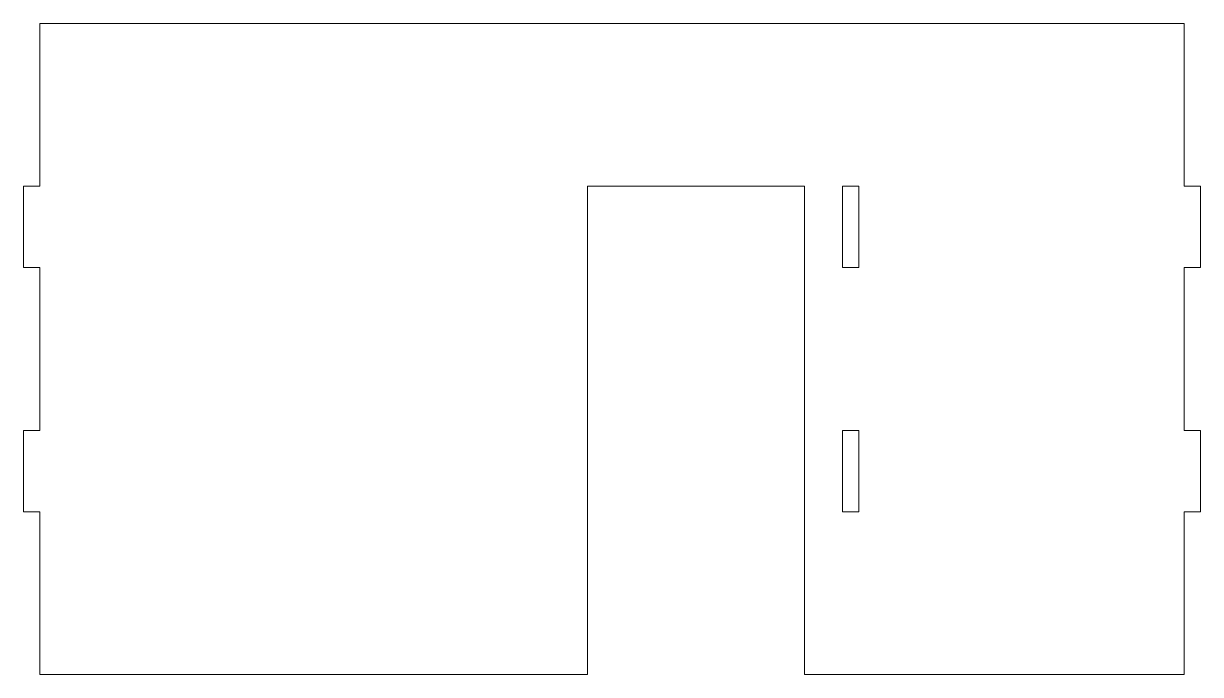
# Model space of a CAD drawing. Header units: millimetres. Extents: x -108 to 109, y 0 to 120.
import ezdxf

# ---------------------------------------------------------------- set-up
doc = ezdxf.new("R2010")
doc.units = ezdxf.units.MM

msp = doc.modelspace()

# ---------------------------------------------------------------- linework, layer by layer
at = {"color": 7, "linetype": 'Continuous', "lineweight": 15}
for p, q in [((-105, 120), (-105, 90)), ((106, 120), (-105, 120)), ((106, 90), (106, 120)), ((-108, 90), (-105, 90)), ((-108, 75), (-108, 90)), ((-4, 0), (-4, 90)), ((-4, 90), (36, 90)), ((36, 90), (36, 0)), ((43, 90), (43, 75)), ((46, 90), (43, 90)), ((46, 75), (46, 90)), ((109, 90), (106, 90)), ((109, 90), (109, 75)), ((-108, 75), (-105, 75)), ((-105, 75), (-105, 45)), ((43, 75), (46, 75)), ((106, 45), (106, 75)), ((109, 75), (106, 75)), ((-108, 45), (-105, 45)), ((-108, 30), (-108, 45)), ((43, 45), (43, 30)), ((46, 45), (43, 45)), ((46, 30), (46, 45)), ((109, 45), (106, 45)), ((109, 45), (109, 30)), ((-108, 30), (-105, 30)), ((-105, 30), (-105, 0)), ((43, 30), (46, 30)), ((106, 0), (106, 30)), ((109, 30), (106, 30)), ((-105, 0), (-4, 0)), ((36, 0), (106, 0))]:
    msp.add_line(p, q, dxfattribs=at)

doc.saveas('drawing.dxf')
